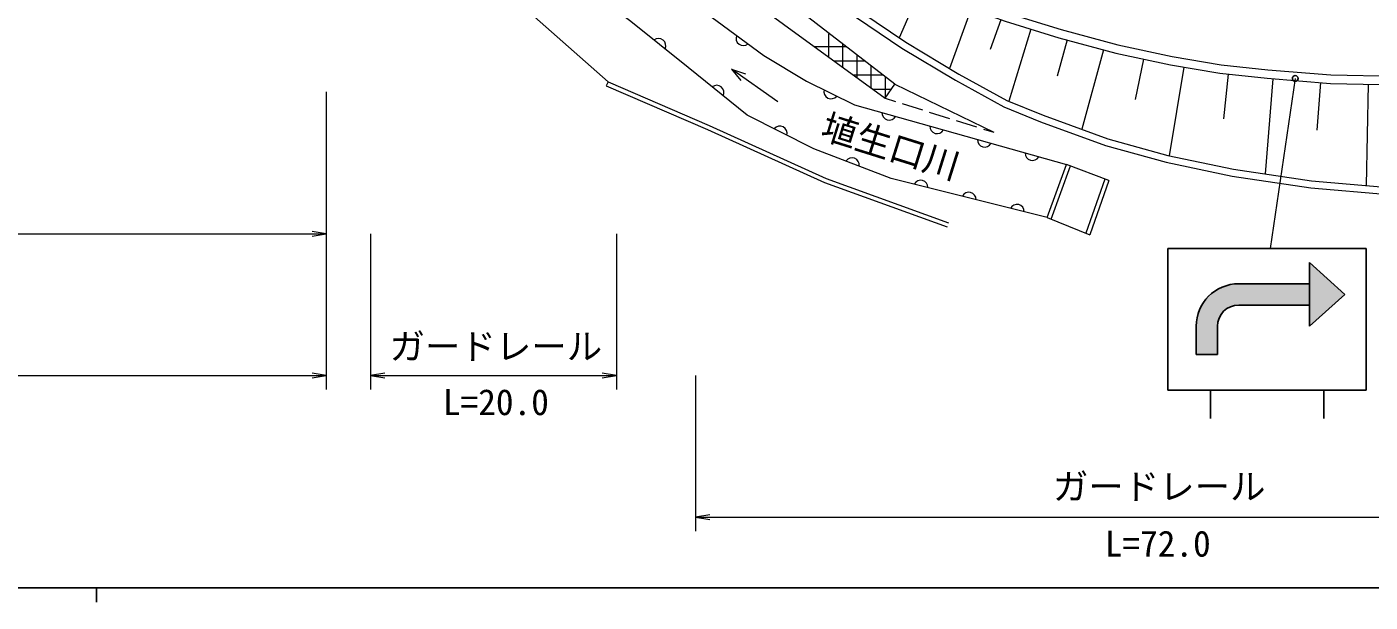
# Model space of a CAD drawing. Units: millimetres at full size, sheet at 1:1000; details may follow other scales. Extents: x 40000 to 680000, y 20000 to 380000.
# Drawn here: x 163090 to 257883, y 204000 to 244596 of the extents above; entities that cross this region are included whole.
import ezdxf
from ezdxf.enums import TextEntityAlignment as Align

# ---------------------------------------------------------------- set-up
doc = ezdxf.new("R2010")
doc.units = ezdxf.units.MM
doc.header["$LTSCALE"] = 1000
for name, color, linetype, lineweight in [('M-BGD', 7, 'Continuous', 13), ('M-STR-HTXT', 7, 'Continuous', 13), ('M-STR-STRC', 7, 'Continuous', 13), ('M-TTL-BAND', 7, 'Continuous', 25)]:
    doc.layers.add(name, color=color, linetype=linetype, lineweight=lineweight)
doc.styles.add('ＭＳ ゴシック', font='')
doc.styles.get('ＭＳ ゴシック').set_extended_font_data('MS Gothic')

# ---------------------------------------------------------------- blocks, each defined once
blk = doc.blocks.new('open_arrow')
at = {"color": 0, "linetype": 'Continuous', "lineweight": -2}
blk.add_lwpolyline([(7.5, 1.25), (0, 0), (7.5, -1.25)], dxfattribs=at)

msp = doc.modelspace()

# ---------------------------------------------------------------- hatches: boundary and pattern name
at = {"layer": 'M-BGD'}
h = msp.add_hatch(dxfattribs=at)
h.set_pattern_fill('USER', color=256, style=0, pattern_type=2)
h.set_pattern_definition([(360, (218672, 243207), (0, 1000), []), (90, (218672, 243207), (-1000, 0), [])])
h.paths.add_polyline_path([(218672, 243207), (219701, 244135), (224332, 240557), (223654, 239568)])
at = {"layer": 'M-STR-STRC'}
for points in [[(253607, 226466), (253607, 227966), (256107, 225716), (253607, 223466), (253607, 224966)], [(248607, 226466), (253607, 226466), (253607, 224966), (248607, 224966, 0.41421), (247107, 223466), (247107, 221466), (245607, 221466), (245607, 223466, -0.41421)]]:
    msp.add_hatch(color=256, dxfattribs=at).paths.add_polyline_path(points)

# ---------------------------------------------------------------- linework, layer by layer
at = {"layer": 'M-BGD'}
for p, q in [((226189, 247325), (224640, 243828)), ((198525, 245665), (204101, 240708)), ((229720, 245862), (228198, 241664)), ((231819, 245101), (231058, 243002)), ((233949, 244433), (232397, 239344)), ((236499, 243673), (235797, 241107)), ((239065, 242971), (237532, 237367)), ((241895, 242318), (241293, 239476)), ((244745, 241756), (243692, 235506)), ((216091, 239308), (212819, 241621)), ((212819, 241621), (213463, 240799)), ((212819, 241621), (213809, 241289)), ((247874, 241264), (247532, 238113)), ((251026, 240934), (250486, 234226)), ((204101, 240708), (203982, 240433)), ((224332, 240557), (231323, 237154)), ((254380, 240664), (254110, 237310)), ((257741, 240553), (257595, 233404)), ((223654, 239568), (224389, 239337)), ((224865, 239187), (226296, 238737)), ((226773, 238586), (228204, 238136)), ((228681, 237986), (230112, 237535)), ((230588, 237385), (231323, 237154)), ((235095, 231135), (236451, 234882)), ((235378, 231033), (236733, 234780)), ((239445, 233753), (236451, 234882)), ((239162, 233852), (237829, 230042)), ((239445, 233753), (238108, 229930)), ((235095, 231135), (238108, 229930))]:
    msp.add_line(p, q, dxfattribs=at)
for points in [[(162140, 273912), (165360, 271879), (168664, 270015), (183408, 265044), (189423, 263095), (202980, 256571), (205861, 252560), (223654, 239568), (224332, 240557), (207697, 253408), (204251, 257927), (189847, 264931), (185469, 266174), (179623, 267416), (168749, 271116), (165699, 272698), (157424, 277273)], [(210280, 255765), (215037, 253430), (219719, 251108), (225073, 248475), (228688, 246875), (232322, 245557), (236088, 244408), (240080, 243316), (243902, 242506), (247366, 241923), (250661, 241565), (255105, 241207), (259699, 241113), (263955, 241320), (268492, 241734), (274122, 242450), (282087, 243504), (289054, 244464), (300389, 245783), (306904, 246611), (315395, 247665)], [(211759, 254371), (214772, 252892), (219453, 250570), (224819, 247931), (228464, 246318), (232132, 244987), (235921, 243832), (239938, 242733), (243790, 241917), (247284, 241328), (250605, 240967), (255075, 240608), (259708, 240513), (263997, 240721), (268558, 241138), (274199, 241855), (282167, 242910), (289129, 243869), (300608, 245256), (306941, 246083), (315380, 247245)], [(211759, 254371), (213723, 252360), (215531, 250631), (218443, 248208), (221933, 245654), (225115, 243508), (228862, 241267), (232251, 239403), (234812, 238367), (239368, 236691), (243605, 235524), (248237, 234564), (253754, 233735), (259214, 233265), (264354, 233001), (269683, 233057), (274691, 233415), (278608, 233980), (281244, 234394), (283259, 235712), (287100, 242020), (298566, 242547), (298717, 243959), (300663, 244172)], [(211401, 254021), (213371, 252005), (215198, 250258), (218135, 247814), (221645, 245245), (224846, 243085), (228613, 240833), (232036, 238950), (234632, 237901), (239215, 236215), (243487, 235038), (248149, 234071), (253695, 233238), (259180, 232766), (264344, 232501), (269703, 232558), (274745, 232918), (278682, 233486), (281428, 233917), (283627, 235356), (287481, 241693), (298888, 242269), (299004, 243627), (300675, 243942)], [(203613, 251052), (215105, 242574), (218099, 240766), (221488, 239100), (236451, 234882)], [(235095, 231135), (224087, 233903), (218636, 235993), (213919, 238366), (209767, 241727), (205700, 244975), (203328, 246782), (198894, 249720)], [(203982, 240433), (211126, 237353), (219381, 233621), (228034, 230473)], [(204101, 240708), (211247, 237627), (219494, 233899), (228136, 230755)]]:
    msp.add_lwpolyline(points, dxfattribs=at)
at = {"layer": 'M-BGD', "lineweight": 25}
msp.add_circle((252600, 240958), 200, dxfattribs=at)
at = {"layer": 'M-BGD'}
for centre, start, end in [((207664, 243263), 334.06913, 128.70836), ((213651, 243787), 156.26251, 310.90175), ((211772, 239959), 333.68939, 128.32862), ((219843, 240034), 166.49858, 321.13781), ((223947, 238524), 176.93834, 331.57758), ((216227, 237079), 345.97826, 140.61749), ((227316, 237574), 176.93834, 331.57758), ((230685, 236625), 176.93834, 331.57758), ((221321, 234843), 351.70258, 146.34181), ((234053, 235675), 176.93834, 331.57758), ((226169, 233264), 358.56731, 153.20654), ((229564, 232410), 358.56731, 153.20654), ((232958, 231557), 358.56731, 153.20654)]:
    msp.add_arc(centre, 512, start, end, dxfattribs=at)
at = {"layer": 'M-STR-HTXT'}
for p, q in [((184215, 240000), (184215, 219000)), ((98360, 230000), (184215, 230000)), ((187346, 230000), (187346, 219000)), ((204697, 230000), (204697, 219000)), ((98360, 220000), (184215, 220000)), ((187346, 220000), (204697, 220000)), ((210280, 220000), (210280, 209000)), ((210280, 210000), (275396, 210000))]:
    msp.add_line(p, q, dxfattribs=at)
at = {"layer": 'M-STR-STRC'}
msp.add_line((252600, 240958), (250825, 228966), dxfattribs=at)
at = {"layer": 'M-STR-STRC', "lineweight": 25}
for p, q in [((243607, 228966), (243607, 220356)), ((257607, 228966), (243607, 228966)), ((257607, 218966), (257607, 228966)), ((253607, 227966), (253607, 223466)), ((253607, 227966), (256107, 225716)), ((248607, 226466), (253607, 226466)), ((256107, 225716), (253607, 223466)), ((248607, 224966), (253607, 224966)), ((245607, 223466), (245607, 221466)), ((247107, 223466), (247107, 221466)), ((245607, 221466), (247107, 221466)), ((243607, 220350), (243607, 218966)), ((243607, 218966), (257607, 218966)), ((246607, 218966), (246607, 216966)), ((254607, 218966), (254607, 216966))]:
    msp.add_line(p, q, dxfattribs=at)
for radius in [3000, 1500]:
    msp.add_arc((248607, 223466), radius, 90, 180, dxfattribs=at)
at = {"layer": 'M-TTL-BAND'}
for p, q in [((40000, 205000), (579000, 205000)), ((168000, 205000), (168000, 204000))]:
    msp.add_line(p, q, dxfattribs=at)

# ---------------------------------------------------------------- block references
at = {"layer": 'M-STR-HTXT', "xscale": 133, "yscale": 133, "rotation": 180}
for p in [(184215, 230000), (184215, 220000), (204697, 220000)]:
    msp.add_blockref('open_arrow', p, dxfattribs=at)
at = {"layer": 'M-STR-HTXT', "xscale": 133, "yscale": 133}
for p in [(187346, 220000), (210280, 210000)]:
    msp.add_blockref('open_arrow', p, dxfattribs=at)

# ---------------------------------------------------------------- texts
at = {"layer": 'M-BGD', "style": 'ＭＳ ゴシック'}
msp.add_text('埴生口川', height=1833, rotation=342.588, dxfattribs=at).set_placement((224047, 236169), align=Align.MIDDLE_CENTER)
at = {"layer": 'M-STR-HTXT', "style": 'ＭＳ ゴシック'}
for p in [(196188, 222046), (242999, 212157)]:
    msp.add_text('ガードレール', height=1833, dxfattribs=at).set_placement(p, align=Align.MIDDLE_CENTER)
for s, p in [('L=20.0', (196188, 216648)), ('L=72.0', (242894, 206663))]:
    msp.add_text(s, height=1833, dxfattribs=at).set_placement(p, align=Align.BOTTOM_CENTER)

doc.saveas('drawing.dxf')
